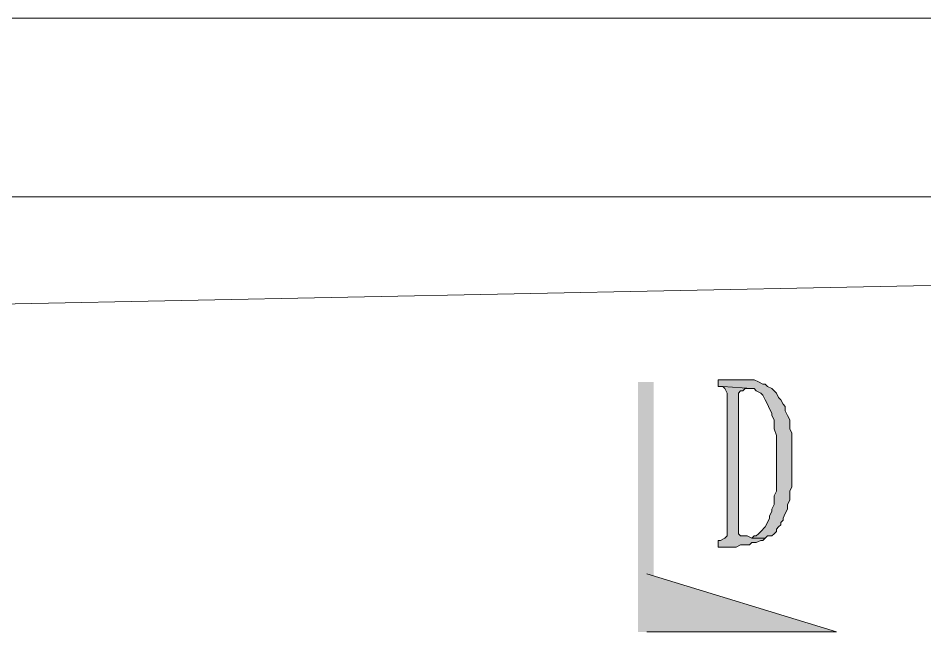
# Model space of a CAD drawing. Header units: millimetres. Extents: x 24 to 410, y 10 to 282.
# Drawn here: x 50.82 to 68.01, y 23.5 to 35.14 of the extents above; entities that cross this region are included whole.
import ezdxf

# ---------------------------------------------------------------- set-up
doc = ezdxf.new("R2010")
doc.units = ezdxf.units.MM

msp = doc.modelspace()

# ---------------------------------------------------------------- hatches: boundary and pattern name
h = msp.add_hatch(color=7)
h.dxf.hatch_style = 2
h.paths.add_polyline_path([(62.865, 28.236333), (62.568667, 28.236333), (62.865, 23.495)])
h = msp.add_hatch(color=7)
h.dxf.hatch_style = 2
h.paths.add_polyline_path([(62.568667, 28.236333), (62.865, 23.495), (62.568667, 23.495)])
h = msp.add_hatch(color=7)
h.dxf.hatch_style = 2
h.paths.add_polyline_path([(64.643, 28.278667), (64.092667, 28.278667), (64.092667, 28.151667), (64.177333, 28.151667), (64.727667, 28.109333), (64.77, 28.109333), (64.812333, 28.067), (64.897, 28.024667), (64.939333, 27.982333), (64.981667, 27.897667), (65.024, 27.813), (65.066333, 27.728333), (65.108667, 27.643667), (65.108667, 27.601333), (65.151, 27.516667), (65.151, 27.347333), (65.193333, 27.220333), (65.193333, 26.712333), (65.193333, 26.162), (65.151, 26.077333), (65.151, 25.908), (65.108667, 25.823333), (65.108667, 25.781), (65.066333, 25.696333), (65.066333, 25.654), (65.024, 25.569333), (64.981667, 25.484667), (64.897, 25.4), (64.854667, 25.357667), (64.812333, 25.315333), (64.77, 25.315333), (64.727667, 25.273), (64.981667, 25.273), (65.024, 25.315333), (65.108667, 25.315333), (65.151, 25.357667), (65.193333, 25.4), (65.193333, 25.442333), (65.235667, 25.484667), (65.278, 25.527), (65.278, 25.569333), (65.320333, 25.611667), (65.320333, 25.654), (65.362667, 25.738667), (65.405, 25.823333), (65.405, 25.908), (65.447333, 25.992667), (65.447333, 26.162), (65.489667, 26.246667), (65.489667, 27.262667), (65.447333, 27.347333), (65.447333, 27.516667), (65.405, 27.601333), (65.362667, 27.686), (65.362667, 27.770667), (65.320333, 27.813), (65.278, 27.897667), (65.235667, 27.94), (65.193333, 28.024667), (65.151, 28.067), (65.108667, 28.109333), (65.024, 28.151667), (64.981667, 28.194), (64.939333, 28.194), (64.854667, 28.236333), (64.77, 28.278667)])
h = msp.add_hatch(color=7)
h.dxf.hatch_style = 2
h.paths.add_polyline_path([(64.177333, 28.151667), (64.219667, 28.109333), (64.262, 28.024667), (64.262, 25.315333), (64.219667, 25.273), (64.135, 25.230667), (64.092667, 25.230667), (64.092667, 25.103667), (64.431333, 25.103667), (64.516, 25.146), (64.685333, 25.146), (64.727667, 25.188333), (64.812333, 25.188333), (64.897, 25.230667), (64.939333, 25.230667), (64.981667, 25.273), (64.727667, 25.273), (64.643, 25.315333), (64.516, 25.315333), (64.473667, 25.357667), (64.473667, 27.982333), (64.473667, 28.024667), (64.516, 28.067), (64.558333, 28.067), (64.600667, 28.109333), (64.727667, 28.109333)])
h = msp.add_hatch(color=7)
h.dxf.hatch_style = 2
h.paths.add_polyline_path([(62.738, 24.595667), (62.738, 23.495), (66.336333, 23.495)])
h = msp.add_hatch(color=7)
h.dxf.hatch_style = 2
h.paths.add_polyline_path([(62.738, 23.495), (66.336333, 23.495)])

# ---------------------------------------------------------------- linework, layer by layer
at = {"color": 7, "lineweight": 0}
for points in [[(45.974, 35.136667), (68.156667, 35.136667)], [(69.680667, 30.099), (69.680667, 31.75), (44.45, 31.75)], [(69.680667, 30.099), (44.45, 29.591), (44.45, 31.75)], [(62.738, 23.495), (66.336333, 23.495), (62.738, 24.595667)]]:
    msp.add_lwpolyline(points, dxfattribs=at)
for points in [[(64.643, 28.278667), (64.092667, 28.278667), (64.092667, 28.151667), (64.177333, 28.151667), (64.727667, 28.109333), (64.77, 28.109333), (64.812333, 28.067), (64.897, 28.024667), (64.939333, 27.982333), (64.981667, 27.897667), (65.024, 27.813), (65.066333, 27.728333), (65.108667, 27.643667), (65.108667, 27.601333), (65.151, 27.516667), (65.151, 27.347333), (65.193333, 27.220333), (65.193333, 26.712333), (65.193333, 26.162), (65.151, 26.077333), (65.151, 25.908), (65.108667, 25.823333), (65.108667, 25.781), (65.066333, 25.696333), (65.066333, 25.654), (65.024, 25.569333), (64.981667, 25.484667), (64.897, 25.4), (64.854667, 25.357667), (64.812333, 25.315333), (64.77, 25.315333), (64.727667, 25.273), (64.981667, 25.273), (65.024, 25.315333), (65.108667, 25.315333), (65.151, 25.357667), (65.193333, 25.4), (65.193333, 25.442333), (65.235667, 25.484667), (65.278, 25.527), (65.278, 25.569333), (65.320333, 25.611667), (65.320333, 25.654), (65.362667, 25.738667), (65.405, 25.823333), (65.405, 25.908), (65.447333, 25.992667), (65.447333, 26.162), (65.489667, 26.246667), (65.489667, 27.262667), (65.447333, 27.347333), (65.447333, 27.516667), (65.405, 27.601333), (65.362667, 27.686), (65.362667, 27.770667), (65.320333, 27.813), (65.278, 27.897667), (65.235667, 27.94), (65.193333, 28.024667), (65.151, 28.067), (65.108667, 28.109333), (65.024, 28.151667), (64.981667, 28.194), (64.939333, 28.194), (64.854667, 28.236333), (64.77, 28.278667)], [(64.177333, 28.151667), (64.219667, 28.109333), (64.262, 28.024667), (64.262, 25.315333), (64.219667, 25.273), (64.135, 25.230667), (64.092667, 25.230667), (64.092667, 25.103667), (64.431333, 25.103667), (64.516, 25.146), (64.685333, 25.146), (64.727667, 25.188333), (64.812333, 25.188333), (64.897, 25.230667), (64.939333, 25.230667), (64.981667, 25.273), (64.727667, 25.273), (64.643, 25.315333), (64.516, 25.315333), (64.473667, 25.357667), (64.473667, 27.982333), (64.473667, 28.024667), (64.516, 28.067), (64.558333, 28.067), (64.600667, 28.109333), (64.727667, 28.109333)]]:
    msp.add_lwpolyline(points, close=True, dxfattribs=at)

doc.saveas('drawing.dxf')
